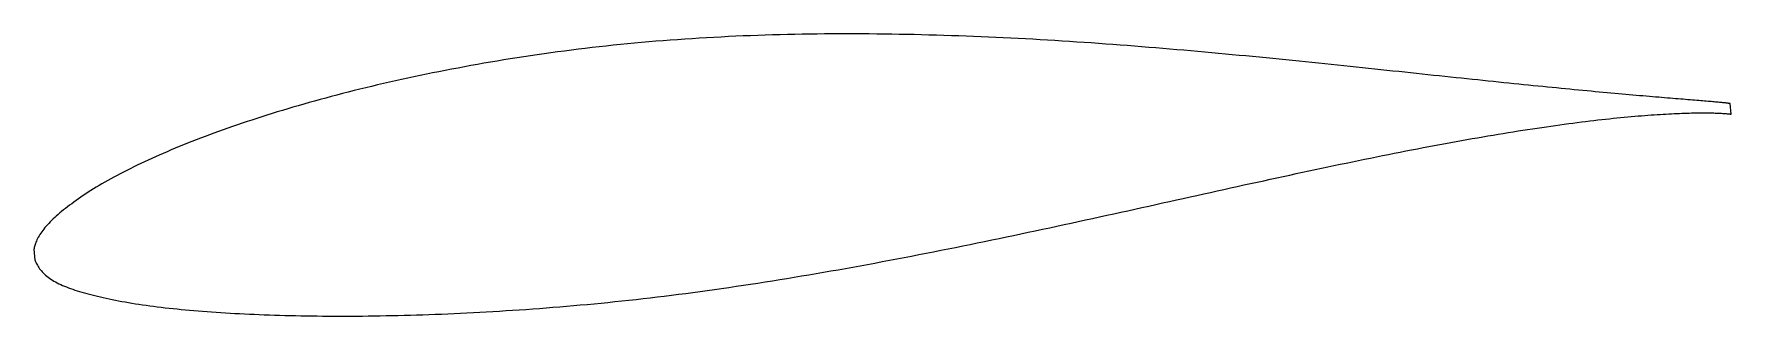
# Model space of a CAD drawing. Header units: metres. Extents: x -25.7 to 52.2, y -4.9 to 8.
import ezdxf

# ---------------------------------------------------------------- set-up
doc = ezdxf.new("R2010")
doc.units = ezdxf.units.M

msp = doc.modelspace()

# ---------------------------------------------------------------- linework, layer by layer
msp.add_lwpolyline([(52.14, 4.819), (52.139, 4.819), (52.134, 4.82), (52.127, 4.821), (52.116, 4.823), (52.103, 4.825), (52.086, 4.828), (52.066, 4.831), (52.044, 4.833), (52.018, 4.837), (51.989, 4.84), (51.958, 4.844), (51.923, 4.847), (51.885, 4.851), (51.845, 4.856), (51.801, 4.86), (51.755, 4.865), (51.705, 4.869), (51.652, 4.874), (51.597, 4.88), (51.539, 4.885), (51.477, 4.89), (51.413, 4.896), (51.345, 4.902), (51.275, 4.908), (51.202, 4.914), (51.126, 4.921), (51.047, 4.927), (50.965, 4.934), (50.88, 4.942), (50.792, 4.949), (50.701, 4.956), (50.608, 4.964), (50.511, 4.972), (50.412, 4.98), (50.31, 4.989), (50.204, 4.997), (50.096, 5.006), (49.986, 5.015), (49.872, 5.024), (49.755, 5.034), (49.636, 5.044), (49.514, 5.054), (49.389, 5.064), (49.261, 5.075), (49.13, 5.086), (48.997, 5.097), (48.861, 5.108), (48.722, 5.12), (48.58, 5.132), (48.436, 5.144), (48.289, 5.157), (48.139, 5.17), (47.986, 5.183), (47.831, 5.197), (47.673, 5.21), (47.512, 5.224), (47.349, 5.239), (47.183, 5.254), (47.014, 5.269), (46.843, 5.284), (46.669, 5.3), (46.493, 5.316), (46.313, 5.333), (46.132, 5.349), (45.948, 5.366), (45.761, 5.384), (45.571, 5.402), (45.38, 5.42), (45.185, 5.439), (44.988, 5.458), (44.789, 5.477), (44.587, 5.496), (44.383, 5.516), (44.177, 5.537), (43.967, 5.557), (43.756, 5.578), (43.542, 5.599), (43.326, 5.621), (43.107, 5.643), (42.886, 5.665), (42.663, 5.687), (42.438, 5.71), (42.21, 5.734), (41.98, 5.757), (41.748, 5.781), (41.513, 5.805), (41.276, 5.83), (41.037, 5.854), (40.796, 5.879), (40.553, 5.905), (40.307, 5.93), (40.06, 5.956), (39.81, 5.982), (39.558, 6.009), (39.305, 6.035), (39.049, 6.062), (38.791, 6.09), (38.531, 6.117), (38.269, 6.145), (38.006, 6.173), (37.74, 6.201), (37.472, 6.23), (37.203, 6.258), (36.931, 6.287), (36.658, 6.316), (36.383, 6.345), (36.106, 6.375), (35.827, 6.404), (35.547, 6.434), (35.264, 6.464), (34.98, 6.493), (34.695, 6.524), (34.407, 6.554), (34.118, 6.584), (33.828, 6.614), (33.535, 6.645), (33.242, 6.675), (32.946, 6.705), (32.649, 6.736), (32.351, 6.766), (32.051, 6.797), (31.749, 6.827), (31.446, 6.857), (31.142, 6.887), (30.837, 6.917), (30.529, 6.948), (30.221, 6.978), (29.911, 7.008), (29.6, 7.037), (29.288, 7.067), (28.975, 7.097), (28.66, 7.126), (28.344, 7.155), (28.027, 7.184), (27.708, 7.212), (27.389, 7.241), (27.068, 7.269), (26.747, 7.297), (26.424, 7.324), (26.101, 7.352), (25.776, 7.379), (25.45, 7.405), (25.124, 7.432), (24.796, 7.457), (24.468, 7.483), (24.139, 7.508), (23.809, 7.533), (23.478, 7.557), (23.146, 7.581), (22.814, 7.605), (22.481, 7.628), (22.147, 7.65), (21.812, 7.672), (21.477, 7.693), (21.142, 7.714), (20.805, 7.734), (20.468, 7.754), (20.131, 7.773), (19.793, 7.791), (19.454, 7.809), (19.115, 7.826), (18.776, 7.843), (18.436, 7.859), (18.096, 7.874), (17.755, 7.889), (17.415, 7.903), (17.073, 7.916), (16.732, 7.928), (16.39, 7.94), (16.048, 7.951), (15.706, 7.962), (15.364, 7.971), (15.021, 7.98), (14.679, 7.988), (14.336, 7.995), (13.994, 8.002), (13.651, 8.007), (13.308, 8.012), (12.966, 8.016), (12.623, 8.019), (12.28, 8.021), (11.938, 8.022), (11.596, 8.023), (11.254, 8.022), (10.912, 8.021), (10.57, 8.019), (10.228, 8.015), (9.887, 8.011), (9.546, 8.006), (9.205, 7.999), (8.865, 7.992), (8.525, 7.984), (8.186, 7.974), (7.847, 7.964), (7.508, 7.953), (7.17, 7.94), (6.832, 7.927), (6.495, 7.913), (6.159, 7.897), (5.823, 7.88), (5.488, 7.862), (5.153, 7.843), (4.819, 7.824), (4.486, 7.803), (4.153, 7.781), (3.821, 7.757), (3.49, 7.733), (3.16, 7.707), (2.83, 7.681), (2.502, 7.653), (2.174, 7.624), (1.847, 7.595), (1.521, 7.564), (1.196, 7.532), (0.872, 7.498), (0.549, 7.464), (0.227, 7.429), (-0.094, 7.392), (-0.414, 7.355), (-0.732, 7.316), (-1.05, 7.276), (-1.367, 7.236), (-1.682, 7.194), (-1.996, 7.151), (-2.309, 7.108), (-2.621, 7.063), (-2.931, 7.017), (-3.24, 6.97), (-3.548, 6.923), (-3.855, 6.874), (-4.16, 6.825), (-4.464, 6.775), (-4.767, 6.724), (-5.068, 6.671), (-5.367, 6.619), (-5.665, 6.565), (-5.962, 6.511), (-6.257, 6.455), (-6.551, 6.399), (-6.843, 6.343), (-7.134, 6.285), (-7.423, 6.227), (-7.71, 6.168), (-7.996, 6.109), (-8.28, 6.049), (-8.563, 5.989), (-8.844, 5.927), (-9.123, 5.865), (-9.4, 5.802), (-9.676, 5.739), (-9.95, 5.675), (-10.222, 5.611), (-10.492, 5.546), (-10.761, 5.48), (-11.027, 5.414), (-11.292, 5.347), (-11.555, 5.28), (-11.816, 5.212), (-12.075, 5.143), (-12.332, 5.075), (-12.587, 5.005), (-12.84, 4.935), (-13.091, 4.865), (-13.34, 4.794), (-13.587, 4.723), (-13.832, 4.651), (-14.075, 4.579), (-14.316, 4.506), (-14.555, 4.434), (-14.791, 4.361), (-15.026, 4.287), (-15.258, 4.213), (-15.488, 4.139), (-15.716, 4.064), (-15.942, 3.99), (-16.165, 3.915), (-16.387, 3.839), (-16.606, 3.764), (-16.822, 3.688), (-17.037, 3.612), (-17.249, 3.536), (-17.459, 3.459), (-17.666, 3.383), (-17.871, 3.306), (-18.074, 3.229), (-18.274, 3.151), (-18.472, 3.074), (-18.668, 2.997), (-18.861, 2.919), (-19.052, 2.841), (-19.24, 2.764), (-19.426, 2.686), (-19.609, 2.608), (-19.79, 2.53), (-19.968, 2.452), (-20.144, 2.374), (-20.317, 2.296), (-20.487, 2.218), (-20.655, 2.14), (-20.821, 2.062), (-20.984, 1.983), (-21.144, 1.905), (-21.302, 1.827), (-21.457, 1.749), (-21.609, 1.671), (-21.759, 1.593), (-21.906, 1.515), (-22.051, 1.437), (-22.193, 1.359), (-22.332, 1.281), (-22.468, 1.203), (-22.602, 1.126), (-22.733, 1.048), (-22.861, 0.971), (-22.986, 0.894), (-23.109, 0.817), (-23.229, 0.741), (-23.347, 0.665), (-23.461, 0.589), (-23.573, 0.514), (-23.682, 0.439), (-23.788, 0.365), (-23.892, 0.291), (-23.992, 0.218), (-24.09, 0.145), (-24.185, 0.073), (-24.278, 0.001), (-24.367, -0.07), (-24.454, -0.14), (-24.537, -0.21), (-24.618, -0.28), (-24.697, -0.349), (-24.772, -0.417), (-24.844, -0.485), (-24.914, -0.553), (-24.98, -0.62), (-25.044, -0.686), (-25.105, -0.752), (-25.163, -0.818), (-25.218, -0.883), (-25.27, -0.948), (-25.32, -1.012), (-25.366, -1.076), (-25.409, -1.139), (-25.45, -1.202), (-25.488, -1.263), (-25.523, -1.324), (-25.555, -1.384), (-25.584, -1.442), (-25.61, -1.499), (-25.633, -1.555), (-25.654, -1.609), (-25.671, -1.661), (-25.687, -1.71), (-25.699, -1.756), (-25.709, -1.797), (-25.716, -1.831), (-25.721, -1.858), (-25.724, -1.876), (-25.681, -2.373), (-25.679, -2.377), (-25.674, -2.389), (-25.665, -2.407), (-25.652, -2.435), (-25.635, -2.472), (-25.615, -2.516), (-25.591, -2.564), (-25.564, -2.614), (-25.534, -2.665), (-25.501, -2.717), (-25.465, -2.769), (-25.426, -2.821), (-25.384, -2.872), (-25.34, -2.922), (-25.292, -2.972), (-25.242, -3.021), (-25.188, -3.069), (-25.132, -3.116), (-25.073, -3.162), (-25.011, -3.207), (-24.946, -3.251), (-24.878, -3.295), (-24.807, -3.337), (-24.734, -3.379), (-24.658, -3.42), (-24.579, -3.46), (-24.497, -3.499), (-24.412, -3.537), (-24.324, -3.574), (-24.234, -3.611), (-24.141, -3.647), (-24.045, -3.682), (-23.946, -3.717), (-23.844, -3.751), (-23.739, -3.785), (-23.632, -3.818), (-23.522, -3.851), (-23.409, -3.883), (-23.293, -3.915), (-23.175, -3.947), (-23.053, -3.978), (-22.929, -4.01), (-22.803, -4.04), (-22.673, -4.071), (-22.541, -4.101), (-22.406, -4.13), (-22.268, -4.16), (-22.127, -4.189), (-21.984, -4.217), (-21.838, -4.245), (-21.69, -4.273), (-21.539, -4.3), (-21.385, -4.327), (-21.228, -4.353), (-21.069, -4.378), (-20.908, -4.403), (-20.744, -4.428), (-20.577, -4.451), (-20.407, -4.475), (-20.236, -4.497), (-20.061, -4.519), (-19.884, -4.541), (-19.705, -4.562), (-19.523, -4.582), (-19.338, -4.602), (-19.151, -4.621), (-18.962, -4.64), (-18.77, -4.658), (-18.576, -4.676), (-18.379, -4.693), (-18.18, -4.71), (-17.979, -4.726), (-17.775, -4.742), (-17.569, -4.757), (-17.36, -4.771), (-17.149, -4.785), (-16.936, -4.799), (-16.721, -4.812), (-16.503, -4.824), (-16.283, -4.836), (-16.061, -4.847), (-15.836, -4.857), (-15.61, -4.867), (-15.381, -4.877), (-15.15, -4.886), (-14.917, -4.894), (-14.681, -4.902), (-14.444, -4.91), (-14.204, -4.916), (-13.963, -4.922), (-13.719, -4.928), (-13.474, -4.933), (-13.226, -4.937), (-12.976, -4.94), (-12.725, -4.943), (-12.471, -4.946), (-12.215, -4.948), (-11.958, -4.949), (-11.698, -4.949), (-11.437, -4.949), (-11.174, -4.949), (-10.909, -4.947), (-10.642, -4.945), (-10.374, -4.942), (-10.103, -4.938), (-9.831, -4.934), (-9.557, -4.929), (-9.282, -4.923), (-9.004, -4.917), (-8.725, -4.91), (-8.445, -4.903), (-8.162, -4.894), (-7.879, -4.884), (-7.593, -4.875), (-7.306, -4.864), (-7.018, -4.853), (-6.728, -4.841), (-6.436, -4.828), (-6.143, -4.814), (-5.849, -4.8), (-5.553, -4.785), (-5.255, -4.77), (-4.957, -4.753), (-4.657, -4.736), (-4.355, -4.718), (-4.053, -4.699), (-3.749, -4.68), (-3.443, -4.66), (-3.137, -4.639), (-2.829, -4.617), (-2.52, -4.593), (-2.21, -4.57), (-1.899, -4.545), (-1.587, -4.52), (-1.273, -4.494), (-0.959, -4.467), (-0.644, -4.438), (-0.327, -4.409), (-0.01, -4.379), (0.309, -4.348), (0.628, -4.317), (0.949, -4.284), (1.27, -4.25), (1.592, -4.215), (1.915, -4.179), (2.238, -4.143), (2.563, -4.105), (2.888, -4.067), (3.214, -4.027), (3.541, -3.986), (3.868, -3.945), (4.196, -3.903), (4.525, -3.859), (4.854, -3.815), (5.184, -3.77), (5.515, -3.724), (5.846, -3.677), (6.177, -3.629), (6.509, -3.581), (6.842, -3.531), (7.174, -3.481), (7.508, -3.43), (7.841, -3.378), (8.176, -3.325), (8.51, -3.271), (8.845, -3.216), (9.18, -3.161), (9.515, -3.105), (9.851, -3.049), (10.187, -2.991), (10.523, -2.933), (10.859, -2.875), (11.195, -2.815), (11.532, -2.755), (11.868, -2.694), (12.205, -2.633), (12.541, -2.571), (12.878, -2.509), (13.215, -2.446), (13.551, -2.382), (13.888, -2.318), (14.225, -2.253), (14.561, -2.188), (14.897, -2.123), (15.234, -2.057), (15.57, -1.991), (15.906, -1.924), (16.241, -1.857), (16.577, -1.789), (16.912, -1.721), (17.247, -1.653), (17.581, -1.584), (17.915, -1.516), (18.249, -1.447), (18.583, -1.377), (18.916, -1.308), (19.248, -1.238), (19.58, -1.168), (19.912, -1.097), (20.243, -1.027), (20.574, -0.957), (20.904, -0.886), (21.233, -0.815), (21.562, -0.744), (21.89, -0.673), (22.218, -0.602), (22.545, -0.531), (22.871, -0.46), (23.196, -0.389), (23.521, -0.317), (23.845, -0.246), (24.168, -0.175), (24.491, -0.104), (24.812, -0.033), (25.133, 0.038), (25.452, 0.109), (25.771, 0.18), (26.089, 0.25), (26.406, 0.32), (26.722, 0.391), (27.037, 0.461), (27.351, 0.53), (27.664, 0.6), (27.976, 0.669), (28.286, 0.738), (28.596, 0.806), (28.904, 0.875), (29.212, 0.942), (29.518, 1.01), (29.823, 1.077), (30.126, 1.144), (30.429, 1.21), (30.73, 1.276), (31.03, 1.342), (31.328, 1.407), (31.626, 1.472), (31.922, 1.535), (32.216, 1.599), (32.509, 1.662), (32.801, 1.725), (33.091, 1.787), (33.38, 1.848), (33.667, 1.909), (33.953, 1.969), (34.237, 2.029), (34.52, 2.088), (34.801, 2.147), (35.08, 2.205), (35.358, 2.262), (35.634, 2.318), (35.909, 2.374), (36.182, 2.429), (36.453, 2.484), (36.723, 2.538), (36.99, 2.591), (37.256, 2.643), (37.521, 2.694), (37.783, 2.745), (38.044, 2.795), (38.303, 2.844), (38.56, 2.893), (38.815, 2.94), (39.068, 2.987), (39.319, 3.034), (39.569, 3.079), (39.816, 3.123), (40.061, 3.167), (40.305, 3.21), (40.546, 3.252), (40.786, 3.294), (41.023, 3.334), (41.259, 3.374), (41.492, 3.413), (41.723, 3.451), (41.952, 3.488), (42.179, 3.525), (42.404, 3.561), (42.626, 3.596), (42.847, 3.63), (43.065, 3.663), (43.281, 3.695), (43.495, 3.727), (43.707, 3.758), (43.916, 3.788), (44.123, 3.817), (44.328, 3.845), (44.53, 3.873), (44.73, 3.899), (44.928, 3.925), (45.123, 3.951), (45.316, 3.975), (45.507, 3.999), (45.695, 4.022), (45.88, 4.044), (46.064, 4.065), (46.245, 4.085), (46.423, 4.105), (46.599, 4.124), (46.772, 4.142), (46.943, 4.16), (47.112, 4.177), (47.277, 4.193), (47.441, 4.208), (47.602, 4.223), (47.76, 4.236), (47.915, 4.25), (48.068, 4.262), (48.219, 4.274), (48.366, 4.286), (48.511, 4.296), (48.654, 4.306), (48.794, 4.316), (48.931, 4.324), (49.065, 4.332), (49.197, 4.34), (49.326, 4.347), (49.452, 4.353), (49.576, 4.359), (49.697, 4.365), (49.815, 4.37), (49.93, 4.374), (50.042, 4.378), (50.152, 4.381), (50.259, 4.384), (50.363, 4.387), (50.465, 4.389), (50.563, 4.391), (50.659, 4.392), (50.752, 4.393), (50.842, 4.393), (50.929, 4.393), (51.013, 4.393), (51.095, 4.393), (51.173, 4.392), (51.249, 4.391), (51.322, 4.389), (51.391, 4.388), (51.458, 4.386), (51.522, 4.384), (51.583, 4.382), (51.642, 4.379), (51.697, 4.377), (51.749, 4.374), (51.799, 4.371), (51.845, 4.368), (51.889, 4.365), (51.929, 4.362), (51.967, 4.359), (52.001, 4.356), (52.033, 4.353), (52.061, 4.35), (52.087, 4.347), (52.11, 4.344), (52.129, 4.342), (52.146, 4.339), (52.16, 4.337), (52.17, 4.335), (52.178, 4.334), (52.182, 4.333), (52.184, 4.332)], close=True)

doc.saveas('drawing.dxf')
